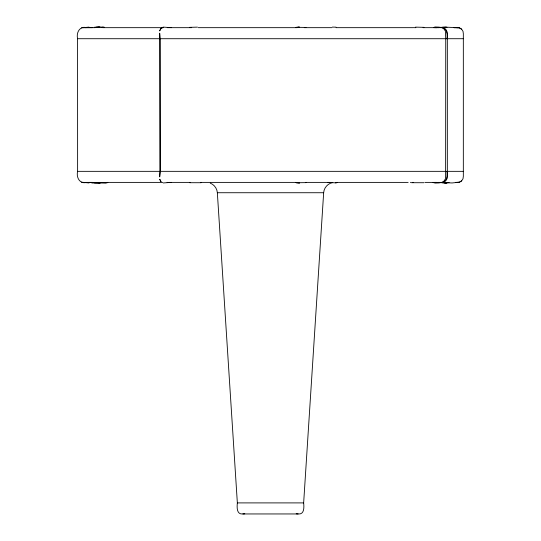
<?xml version="1.0" encoding="UTF-8"?>
<svg xmlns="http://www.w3.org/2000/svg" width="541" height="541" viewBox="0 0 541 541"><rect width="100%" height="100%" fill="white"/><g stroke="black" fill="none" stroke-linecap="round" stroke-linejoin="round"><path stroke-width="0.81" d="M210.239 183.115C214.202 184.623 217.069 188.498 217.347 192.731L237.35 502.9C236.931 507.106 236.478 514.748 242.875 513.95L298.125 513.95C304.529 514.748 304.076 507.106 303.65 502.9L323.66 192.731C323.944 187.788 327.86 183.406 332.742 182.567M447.082 171.341C447.164 175.128 447.813 180.437 443.377 182.08M461.608 29.167L459.437 27.868L455.096 27.463L459.437 27.868L461.608 29.167L462.988 31.256L463.333 33.711L463.333 176.352L462.988 178.8L461.608 180.897L459.437 182.189L455.705 182.554M81.59 182.195L85.978 182.601C79.365 183.886 76.146 177.035 77.62 171.341L77.593 38.715C76.159 33.021 79.358 26.171 85.978 27.456L81.59 27.862M160.177 171.341L159.676 176.88L160.041 171.341L159.676 33.177L160.177 38.715M161.069 28.328L159.649 30.81L161.069 28.328L160.366 28.903L162.726 27.415M160.745 28.666L163.199 27.111L171.287 27.665M443.627 182.08L445.716 180.775L447.022 178.692L447.333 176.271L447.333 38.715C447.414 34.935 448.063 29.627 443.627 27.976M442.051 182.236L444.134 180.944L445.399 178.841L445.628 176.38L445.743 38.715L445.399 31.216L444.134 29.113L442.051 27.821M461.608 180.897L459.437 182.189L455.468 182.445M84.105 27.584L83.334 27.672L89.015 27.097M171.287 182.391L163.199 182.946M305.976 182.635L296.116 182.736M91.821 183.007L97.603 182.588M455.759 182.54L457.74 182.378L452.066 182.959L444.391 182.675M94.492 182.844L98.185 182.588M242.875 513.95L244.775 513.794M423.975 182.716L411.498 182.709M189.688 27.348L197.458 27.131M448.239 182.608L442.727 182.959M101.519 27.233L103.338 27.111M449.138 182.601L444.695 182.838L447.982 182.615M296.116 27.327L305.976 27.422M439.434 182.831L434.693 183M444.695 182.838L446.724 182.723L433.064 182.669M201.151 182.716L189.688 182.709M446.582 27.199L457.74 27.686L454.014 27.632M107.842 182.675L100.18 183.007L89.61 182.378L100.18 183.007L91.74 182.601M434.457 27.32L446.724 27.334L442.727 27.097M96.19 27.233L104.339 27.199M336.029 182.892L328.042 182.391M85.072 27.659L87.818 27.591M453.858 27.638L456.929 27.591M415.474 27.131L423.975 27.341M433.415 182.445L439.001 182.412L434.545 182.391M423.082 27.665L439.001 27.645L434.545 27.665M453.953 27.665L457.199 27.659L454.474 27.625M92.781 182.391L83.787 182.405L92.288 182.391M95.148 27.665L83.787 27.659L92.288 27.665M102.702 27.665L163.328 27.665M167.264 27.665L191.656 27.665M198.263 27.665L297.266 27.665M304.279 27.665L331.87 27.665M336.096 27.665L413.561 27.665M414.142 27.665L415.894 27.665M439.306 27.665L445.588 27.665M77.6 38.715L463.407 38.715M77.6 171.341L463.407 171.341M107.077 182.391L162.638 182.391M167.095 182.391L168.17 182.391M169.09 182.391L190.148 182.391M200.386 182.391L295.677 182.391M305.564 182.391L330.253 182.391M337.023 182.391L408.144 182.391M410.396 182.391L410.964 182.391M412.404 182.391L413.561 182.391M425.003 182.391L436.871 182.391M439.218 182.391L438.494 182.391L440.949 182.405M439.874 182.391L443.336 182.391M455.867 182.405L457.199 182.398L455.576 182.398M217.333 192.731L323.667 192.731M237.35 502.9L303.65 502.9M332.384 27.084L336.029 27.165M433.415 27.611L436.871 27.665M434.693 27.057L439.434 27.226M106.259 183L100.295 182.574M85.072 182.398L87.818 182.466M446.913 27.334L444.695 27.219L446.724 27.334M89.015 182.959L83.334 182.385L84.105 182.473M296.231 513.794L298.125 513.95M441.131 182.391L446.582 182.858M443.377 27.976C447.813 29.627 447.164 34.928 447.082 38.715M160.231 38.715L160.231 171.341M298.713 27.165L295.474 27.49L299.518 27.097L298.713 27.165M337.51 182.574L335.603 182.736L337.564 182.594M98.151 27.104L94.161 27.354L100.18 27.05L98.151 27.104M299.518 182.959L295.474 182.567L299.518 182.959M159.832 179.558L159.649 179.247L161.069 181.735L159.832 179.558"/></g></svg>
